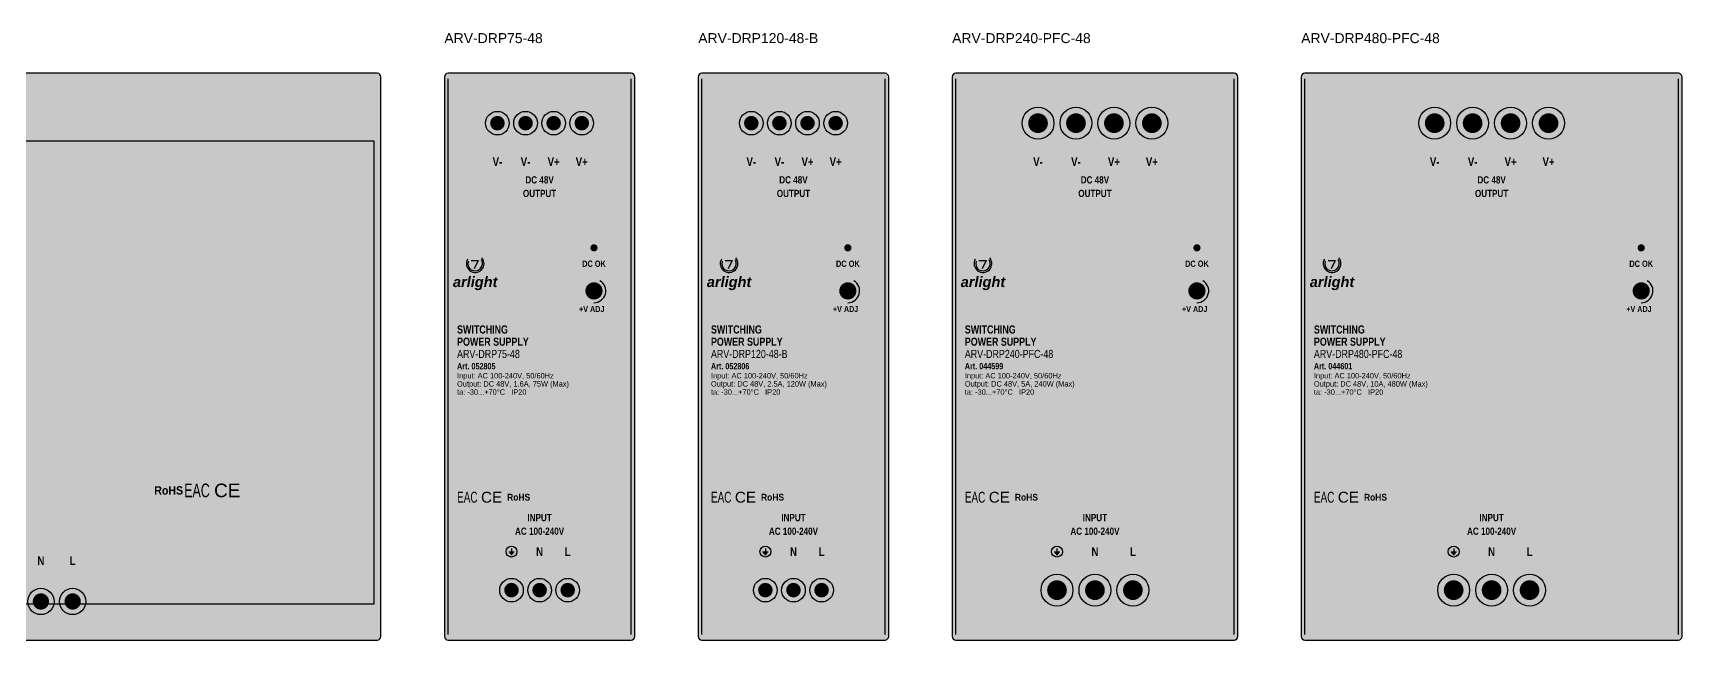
# Model space of a CAD drawing. Header units: millimetres. Extents: x -123 to 1275, y -651 to 54.
# Drawn here: x 360.2 to 724, y -323.1 to -189.2 of the extents above; entities that cross this region are included whole.
import ezdxf
from ezdxf.enums import TextEntityAlignment as Align

# ---------------------------------------------------------------- set-up
doc = ezdxf.new("R2010")
doc.units = ezdxf.units.MM
doc.styles.add('AL_Arial', font='arial.ttf')
doc.styles.add('AL_ArialBd', font='arialbd.ttf')
doc.styles.add('AL_ArialBdI', font='arialbi.ttf')
doc.styles.add('AL_ArialN', font='ARIALN.TTF')

# ---------------------------------------------------------------- blocks, each defined once
blk = doc.blocks.new('ARV-DRP960-24')
at = {"true_color": 0x929498}
blk.add_hatch(color=252, dxfattribs=at).paths.add_polyline_path([(0.8, -62.5), (149.2, -62.5, 0.41421356), (150, -61.7), (150, 61.7, 0.41421356), (149.2, 62.5), (0.8, 62.5, 0.41421356), (0, 61.7), (0, -61.7, 0.41421356)])
at = {"true_color": 0xb8babc}
blk.add_hatch(color=9, dxfattribs=at).paths.add_polyline_path([(0.6, -61.7), (149.4, -61.7), (149.4, 61.7), (0.6, 61.7)])
at = {"true_color": 0x28282a}
for points in [[(23.1, 51.1), (63.9, 51.1, 0.41421356), (65.1, 52.3), (65.1, 57.7, 0.41421356), (63.9, 58.9), (23.1, 58.9, 0.41421356), (21.9, 57.7), (21.9, 52.3, 0.41421356)], [(65.1, -57.9), (84.9, -57.9, 0.41421356), (86.1, -56.7), (86.1, -51.3, 0.41421356), (84.9, -50.1), (65.1, -50.1, 0.41421356), (63.9, -51.3), (63.9, -56.7, 0.41421356)]]:
    blk.add_hatch(color=250, dxfattribs=at).paths.add_polyline_path(points)
at = {"true_color": 0x62be78}
h = blk.add_hatch(color=103, dxfattribs=at)
edge = h.paths.add_edge_path()
edge.add_arc((26, 55), 2.9, 0, 360)
at = {"true_color": 0x448554}
h = blk.add_hatch(color=107, dxfattribs=at)
edge = h.paths.add_edge_path()
edge.add_arc((26, 55), 1.798, 0, 360)
at = {"true_color": 0x1c5432}
h = blk.add_hatch(color=109, dxfattribs=at)
edge = h.paths.add_edge_path()
edge.add_arc((26, 55), 1.102, 0, 360)
at = {"true_color": 0x62be78}
h = blk.add_hatch(color=103, dxfattribs=at)
edge = h.paths.add_edge_path()
edge.add_arc((33, 55), 2.9, 0, 360)
at = {"true_color": 0x448554}
h = blk.add_hatch(color=107, dxfattribs=at)
edge = h.paths.add_edge_path()
edge.add_arc((33, 55), 1.798, 0, 360)
at = {"true_color": 0x1c5432}
h = blk.add_hatch(color=109, dxfattribs=at)
edge = h.paths.add_edge_path()
edge.add_arc((33, 55), 1.102, 0, 360)
at = {"true_color": 0x62be78}
h = blk.add_hatch(color=103, dxfattribs=at)
edge = h.paths.add_edge_path()
edge.add_arc((40, 55), 2.9, 0, 360)
at = {"true_color": 0x448554}
h = blk.add_hatch(color=107, dxfattribs=at)
edge = h.paths.add_edge_path()
edge.add_arc((40, 55), 1.798, 0, 360)
at = {"true_color": 0x1c5432}
h = blk.add_hatch(color=109, dxfattribs=at)
edge = h.paths.add_edge_path()
edge.add_arc((40, 55), 1.102, 0, 360)
at = {"true_color": 0x62be78}
h = blk.add_hatch(color=103, dxfattribs=at)
edge = h.paths.add_edge_path()
edge.add_arc((47, 55), 2.9, 0, 360)
at = {"true_color": 0x448554}
h = blk.add_hatch(color=107, dxfattribs=at)
edge = h.paths.add_edge_path()
edge.add_arc((47, 55), 1.798, 0, 360)
at = {"true_color": 0x1c5432}
h = blk.add_hatch(color=109, dxfattribs=at)
edge = h.paths.add_edge_path()
edge.add_arc((47, 55), 1.102, 0, 360)
at = {"true_color": 0x62be78}
h = blk.add_hatch(color=103, dxfattribs=at)
edge = h.paths.add_edge_path()
edge.add_arc((54, 55), 2.9, 0, 360)
at = {"true_color": 0x448554}
h = blk.add_hatch(color=107, dxfattribs=at)
edge = h.paths.add_edge_path()
edge.add_arc((54, 55), 1.798, 0, 360)
at = {"true_color": 0x1c5432}
h = blk.add_hatch(color=109, dxfattribs=at)
edge = h.paths.add_edge_path()
edge.add_arc((54, 55), 1.102, 0, 360)
at = {"true_color": 0x62be78}
h = blk.add_hatch(color=103, dxfattribs=at)
edge = h.paths.add_edge_path()
edge.add_arc((61, 55), 2.9, 0, 360)
at = {"true_color": 0x448554}
h = blk.add_hatch(color=107, dxfattribs=at)
edge = h.paths.add_edge_path()
edge.add_arc((61, 55), 1.798, 0, 360)
at = {"true_color": 0x1c5432}
h = blk.add_hatch(color=109, dxfattribs=at)
edge = h.paths.add_edge_path()
edge.add_arc((61, 55), 1.102, 0, 360)
at = {"true_color": 0xe8e8e6}
blk.add_hatch(color=254, dxfattribs=at).paths.add_polyline_path([(1.5, -54.5), (148.5, -54.5), (148.5, 47.5), (1.5, 47.5)])
at = {"true_color": 0xe6e6e6}
blk.add_hatch(color=254, dxfattribs=at).paths.add_polyline_path([(5, 40.5), (8, 40.5), (8, 46), (5, 46)])
at = {"true_color": 0x5a3c28}
for points in [[(4, 34.85), (32, 34.85), (32, 35.35), (4, 35.35)], [(4, 34.15), (32, 34.15), (32, 34.55), (4, 34.55)], [(48, 34.85), (144, 34.85), (144, 35.35), (48, 35.35)], [(48, 34.15), (144, 34.15), (144, 34.55), (48, 34.55)], [(4, -39.15), (32, -39.15), (32, -38.65), (4, -38.65)], [(4, -39.85), (32, -39.85), (32, -39.45), (4, -39.45)], [(48, -39.15), (144, -39.15), (144, -38.65), (48, -38.65)], [(48, -39.85), (144, -39.85), (144, -39.45), (48, -39.45)]]:
    blk.add_hatch(color=39, dxfattribs=at).paths.add_polyline_path(points)
at = {"true_color": 0x28282a}
h = blk.add_hatch(color=250, dxfattribs=at)
edge = h.paths.add_edge_path()
edge.add_arc((12, 12.5), 2.6, 0, 360)
h = blk.add_hatch(color=250, dxfattribs=at)
edge = h.paths.add_edge_path()
edge.add_arc((12, 5.5), 1.4, 0, 360)
at = {"true_color": 0x62be78}
h = blk.add_hatch(color=103, dxfattribs=at)
edge = h.paths.add_edge_path()
edge.add_arc((68, -54), 2.9, 0, 360)
at = {"true_color": 0x448554}
h = blk.add_hatch(color=107, dxfattribs=at)
edge = h.paths.add_edge_path()
edge.add_arc((68, -54), 1.798, 0, 360)
at = {"true_color": 0x1c5432}
h = blk.add_hatch(color=109, dxfattribs=at)
edge = h.paths.add_edge_path()
edge.add_arc((68, -54), 1.102, 0, 360)
at = {"true_color": 0x62be78}
h = blk.add_hatch(color=103, dxfattribs=at)
edge = h.paths.add_edge_path()
edge.add_arc((75, -54), 2.9, 0, 360)
at = {"true_color": 0x448554}
h = blk.add_hatch(color=107, dxfattribs=at)
edge = h.paths.add_edge_path()
edge.add_arc((75, -54), 1.798, 0, 360)
at = {"true_color": 0x1c5432}
h = blk.add_hatch(color=109, dxfattribs=at)
edge = h.paths.add_edge_path()
edge.add_arc((75, -54), 1.102, 0, 360)
at = {"true_color": 0x62be78}
h = blk.add_hatch(color=103, dxfattribs=at)
edge = h.paths.add_edge_path()
edge.add_arc((82, -54), 2.9, 0, 360)
at = {"true_color": 0x448554}
h = blk.add_hatch(color=107, dxfattribs=at)
edge = h.paths.add_edge_path()
edge.add_arc((82, -54), 1.798, 0, 360)
at = {"true_color": 0x1c5432}
h = blk.add_hatch(color=109, dxfattribs=at)
edge = h.paths.add_edge_path()
edge.add_arc((82, -54), 1.102, 0, 360)
at = {"color": 250, "true_color": 0x3c3c3e}
for p, q in [((67.3882, -45.0437), (68.6118, -45.0437)), ((67.6067, -45.3278), (68.3933, -45.3278)), ((67.8252, -45.6118), (68.1748, -45.6118)), ((68, -44.3008), (68, -45.0437))]:
    blk.add_line(p, q, dxfattribs=at)
blk.add_lwpolyline([(0.8, -62.5), (149.2, -62.5, 0.41421356), (150, -61.7), (150, 61.7, 0.41421356), (149.2, 62.5), (0.8, 62.5, 0.41421356), (0, 61.7), (0, -61.7, 0.41421356)], format="xyb", close=True)
at = {"color": 253, "true_color": 0xaaaaac}
blk.add_lwpolyline([(1.5, -54.5), (148.5, -54.5), (148.5, 47.5), (1.5, 47.5)], close=True, dxfattribs=at)
at = {"color": 250, "true_color": 0x3c3c3e}
blk.add_lwpolyline([(5, 40.5), (8, 40.5), (8, 46), (5, 46)], close=True, dxfattribs=at)
blk.add_lwpolyline([(43.8025, 23.6425), (45.8425, 23.6425), (44.695, 21.22)], dxfattribs=at)
at = {"color": 97, "true_color": 0x287846}
for centre in [(26, 55), (33, 55), (40, 55), (47, 55), (54, 55), (61, 55), (68, -54), (75, -54), (82, -54)]:
    blk.add_circle(centre, 2.9, dxfattribs=at)
at = {"color": 250, "true_color": 0x3c3c3e}
blk.add_circle((68, -45), 1.2018, dxfattribs=at)
for centre, radius, start, end in [((44.95, 22.75), 2.55, 150, 400), ((44.95, 22.75), 2.091, 160, 390), ((12, 12.5), 3.4, 60, 200)]:
    blk.add_arc(centre, radius, start, end, dxfattribs=at)
for s, height, style, width, p in [('OK', 0.9, 'AL_ArialBd', 0.8, (9, 43.9)), ('DC', 0.9, 'AL_ArialBd', 0.8, (9, 45.3)), ('P+', 0.9, 'AL_ArialBd', 0.8, (9, 42.5)), ('P-', 0.9, 'AL_ArialBd', 0.8, (9, 41.1)), ('DC 24V', 1.6, 'AL_ArialBd', 0.8, (34, 38.1)), ('OUTPUT', 1.6, 'AL_ArialBd', 0.8, (34, 35.1)), ('+V ADJ', 1.4, 'AL_ArialBd', 0.8, (15.5, 11)), ('ARV-DRP960-24', 2, 'AL_Arial', 0.8, (40, 6.4)), ('POWER SUPPLY', 2, 'AL_ArialBd', 0.8, (40, 9.5)), ('DC OK', 1.4, 'AL_ArialBd', 0.8, (15.5, 5.5)), ('Art. 053072', 1.6, 'AL_ArialBd', 0.8, (40, 3.3)), ('Input: AC 200-240V, 50/60Hz, 6A (230V)', 1.4, 'AL_Arial', 0.8, (40, 0.82)), ('ta: -30...+50°C   IP20', 1.4, 'AL_Arial', 0.8, (40, -3.52)), ('Output: DC 24V, 40A, 960W (Max)', 1.4, 'AL_Arial', 0.8, (40, -1.35)), ('RoHS', 1.86, 'AL_ArialBd', 0.9, (100, -29.5)), ('EAC', 3, 'AL_ArialN', 0.8, (106.6, -29.5)), ('INPUT', 1.6, 'AL_ArialBd', 0.8, (34, -38.9)), ('AC 200-240V', 1.6, 'AL_ArialBd', 0.8, (34, -41.9))]:
    blk.add_text(s, height=height, dxfattribs=dict(at, style=style, width=width)).set_placement(p, align=Align.MIDDLE_LEFT)
at = {"color": 250, "true_color": 0x3c3c3e, "style": 'AL_ArialBd', "width": 0.8}
for s, p in [('V+', (26, 44)), ('V+', (33, 44)), ('V+', (40, 44)), ('V-', (47, 44)), ('V-', (54, 44)), ('V-', (61, 44)), ('N', (75, -45)), ('L', (82, -45))]:
    blk.add_text(s, height=1.9, dxfattribs=at).set_placement(p, align=Align.MIDDLE_CENTER)
at = {"color": 250, "true_color": 0x3c3c3e, "style": 'AL_ArialBdI'}
blk.add_text('arlight', height=3, dxfattribs=at).set_placement((44.95, 17.5), align=Align.MIDDLE_CENTER)
at = {"color": 250, "true_color": 0x3c3c3e, "style": 'AL_Arial'}
blk.add_text('CE', height=3, dxfattribs=at).set_placement((113.2, -29.5), align=Align.MIDDLE_LEFT)
blk = doc.blocks.new('ARV-DRP75-48')
at = {"true_color": 0x929498}
blk.add_hatch(color=252, dxfattribs=at).paths.add_polyline_path([(0.8, -62.5), (41.2, -62.5, 0.414213562), (42, -61.7), (42, 61.7, 0.414213562), (41.2, 62.5), (0.8, 62.5, 0.414213562), (0, 61.7), (0, -61.7, 0.414213562)])
at = {"true_color": 0xced0d2}
blk.add_hatch(color=254, dxfattribs=at).paths.add_polyline_path([(0.8, 58.5), (41.2, 58.5), (41.2, 61.3), (0.8, 61.3)])
at = {"true_color": 0xb8babc}
blk.add_hatch(color=9, dxfattribs=at).paths.add_polyline_path([(0.8, -58.5), (41.2, -58.5), (41.2, 58.5), (0.8, 58.5)])
at = {"true_color": 0x28282a}
for points in [[(9.2, 47.896), (32.8, 47.896, 0.414213562), (34, 49.096), (34, 53.904, 0.414213562), (32.8, 55.104), (9.2, 55.104, 0.414213562), (8, 53.904), (8, 49.096, 0.414213562)], [(12.3, -55.104), (29.7, -55.104, 0.414213562), (30.9, -53.904), (30.9, -49.096, 0.414213562), (29.7, -47.896), (12.3, -47.896, 0.414213562), (11.1, -49.096), (11.1, -53.904, 0.414213562)]]:
    blk.add_hatch(color=250, dxfattribs=at).paths.add_polyline_path(points)
at = {"true_color": 0x62be78}
h = blk.add_hatch(color=103, dxfattribs=at)
edge = h.paths.add_edge_path()
edge.add_arc((11.7, 51.5), 2.604, 0, 360)
at = {"true_color": 0x448554}
h = blk.add_hatch(color=107, dxfattribs=at)
edge = h.paths.add_edge_path()
edge.add_arc((11.7, 51.5), 1.61448, 0, 360)
at = {"true_color": 0x1c5432}
h = blk.add_hatch(color=109, dxfattribs=at)
edge = h.paths.add_edge_path()
edge.add_arc((11.7, 51.5), 0.98952, 0, 360)
at = {"true_color": 0x62be78}
h = blk.add_hatch(color=103, dxfattribs=at)
edge = h.paths.add_edge_path()
edge.add_arc((17.9, 51.5), 2.604, 0, 360)
at = {"true_color": 0x448554}
h = blk.add_hatch(color=107, dxfattribs=at)
edge = h.paths.add_edge_path()
edge.add_arc((17.9, 51.5), 1.61448, 0, 360)
at = {"true_color": 0x1c5432}
h = blk.add_hatch(color=109, dxfattribs=at)
edge = h.paths.add_edge_path()
edge.add_arc((17.9, 51.5), 0.98952, 0, 360)
at = {"true_color": 0x62be78}
h = blk.add_hatch(color=103, dxfattribs=at)
edge = h.paths.add_edge_path()
edge.add_arc((24.1, 51.5), 2.604, 0, 360)
at = {"true_color": 0x448554}
h = blk.add_hatch(color=107, dxfattribs=at)
edge = h.paths.add_edge_path()
edge.add_arc((24.1, 51.5), 1.61448, 0, 360)
at = {"true_color": 0x1c5432}
h = blk.add_hatch(color=109, dxfattribs=at)
edge = h.paths.add_edge_path()
edge.add_arc((24.1, 51.5), 0.98952, 0, 360)
at = {"true_color": 0x62be78}
h = blk.add_hatch(color=103, dxfattribs=at)
edge = h.paths.add_edge_path()
edge.add_arc((30.3, 51.5), 2.604, 0, 360)
at = {"true_color": 0x448554}
h = blk.add_hatch(color=107, dxfattribs=at)
edge = h.paths.add_edge_path()
edge.add_arc((30.3, 51.5), 1.61448, 0, 360)
at = {"true_color": 0x1c5432}
h = blk.add_hatch(color=109, dxfattribs=at)
edge = h.paths.add_edge_path()
edge.add_arc((30.3, 51.5), 0.98952, 0, 360)
at = {"true_color": 0x464648}
for points in [[(2.5, 35.75), (14.5, 35.75), (14.5, 36.25), (2.5, 36.25)], [(2.5, 35.05), (14.5, 35.05), (14.5, 35.45), (2.5, 35.45)], [(27.5, 35.75), (39.5, 35.75), (39.5, 36.25), (27.5, 36.25)], [(27.5, 35.05), (39.5, 35.05), (39.5, 35.45), (27.5, 35.45)], [(2.5, -35.75), (14.5, -35.75), (14.5, -35.25), (2.5, -35.25)], [(2.5, -36.45), (14.5, -36.45), (14.5, -36.05), (2.5, -36.05)], [(27.5, -35.75), (39.5, -35.75), (39.5, -35.25), (27.5, -35.25)], [(27.5, -36.45), (39.5, -36.45), (39.5, -36.05), (27.5, -36.05)]]:
    blk.add_hatch(color=149, dxfattribs=at).paths.add_polyline_path(points)
at = {"true_color": 0x3c463c}
h = blk.add_hatch(color=250, dxfattribs=at)
edge = h.paths.add_edge_path()
edge.add_arc((33, 24), 0.8, 0, 360)
at = {"true_color": 0x28282a}
h = blk.add_hatch(color=250, dxfattribs=at)
edge = h.paths.add_edge_path()
edge.add_arc((33, 14.5), 1.9, 0, 360)
at = {"true_color": 0x62be78}
h = blk.add_hatch(color=103, dxfattribs=at)
edge = h.paths.add_edge_path()
edge.add_arc((14.8, -51.5), 2.604, 0, 360)
at = {"true_color": 0x448554}
h = blk.add_hatch(color=107, dxfattribs=at)
edge = h.paths.add_edge_path()
edge.add_arc((14.8, -51.5), 1.61448, 0, 360)
at = {"true_color": 0x1c5432}
h = blk.add_hatch(color=109, dxfattribs=at)
edge = h.paths.add_edge_path()
edge.add_arc((14.8, -51.5), 0.98952, 0, 360)
at = {"true_color": 0x62be78}
h = blk.add_hatch(color=103, dxfattribs=at)
edge = h.paths.add_edge_path()
edge.add_arc((21, -51.5), 2.604, 0, 360)
at = {"true_color": 0x448554}
h = blk.add_hatch(color=107, dxfattribs=at)
edge = h.paths.add_edge_path()
edge.add_arc((21, -51.5), 1.61448, 0, 360)
at = {"true_color": 0x1c5432}
h = blk.add_hatch(color=109, dxfattribs=at)
edge = h.paths.add_edge_path()
edge.add_arc((21, -51.5), 0.98952, 0, 360)
at = {"true_color": 0x62be78}
h = blk.add_hatch(color=103, dxfattribs=at)
edge = h.paths.add_edge_path()
edge.add_arc((27.2, -51.5), 2.604, 0, 360)
at = {"true_color": 0x448554}
h = blk.add_hatch(color=107, dxfattribs=at)
edge = h.paths.add_edge_path()
edge.add_arc((27.2, -51.5), 1.61448, 0, 360)
at = {"true_color": 0x1c5432}
h = blk.add_hatch(color=109, dxfattribs=at)
edge = h.paths.add_edge_path()
edge.add_arc((27.2, -51.5), 0.98952, 0, 360)
at = {"true_color": 0xa5a7a9}
blk.add_hatch(color=253, dxfattribs=at).paths.add_polyline_path([(0.8, -61.3), (41.2, -61.3), (41.2, -58.5), (0.8, -58.5)])
at = {"color": 252, "true_color": 0x8a8b8d}
for p, q in [((0.8, -61.3), (0.8, 61.3)), ((41.2, -61.3), (41.2, 61.3))]:
    blk.add_line(p, q, dxfattribs=at)
at = {"color": 250, "true_color": 0x3c3c3e}
for p, q in [((14.1882, -43.0437), (15.4118, -43.0437)), ((14.4067, -43.32775), (15.1933, -43.32775)), ((14.6252, -43.6118), (14.9748, -43.6118)), ((14.8, -42.3008), (14.8, -43.0437))]:
    blk.add_line(p, q, dxfattribs=at)
blk.add_lwpolyline([(0.8, -62.5), (41.2, -62.5, 0.414213562), (42, -61.7), (42, 61.7, 0.414213562), (41.2, 62.5), (0.8, 62.5, 0.414213562), (0, 61.7), (0, -61.7, 0.414213562)], format="xyb", close=True)
blk.add_lwpolyline([(5.91525, 21.20925), (7.47925, 21.20925), (6.5995, 19.352)], dxfattribs=at)
at = {"color": 97, "true_color": 0x287846}
for centre in [(11.7, 51.5), (17.9, 51.5), (24.1, 51.5), (30.3, 51.5), (14.8, -51.5), (21, -51.5), (27.2, -51.5)]:
    blk.add_circle(centre, 2.604, dxfattribs=at)
at = {"color": 250, "true_color": 0x3c3c3e}
blk.add_circle((14.8, -43), 1.20175, dxfattribs=at)
for centre, radius, start, end in [((6.795, 20.525), 1.955, 150, 400), ((6.795, 20.525), 1.6031, 160, 390), ((33, 14.5), 2.6, 270, 60)]:
    blk.add_arc(centre, radius, start, end, dxfattribs=at)
at = {"color": 250, "true_color": 0x3c3c3e, "style": 'AL_ArialBd', "width": 0.8}
for s, height, p in [('V-', 1.9, (11.7, 43)), ('V-', 1.9, (17.9, 43)), ('V+', 1.9, (24.1, 43)), ('V+', 1.9, (30.3, 43)), ('OUTPUT', 1.6, (21, 36)), ('DC 48V', 1.6, (21, 39)), ('DC OK', 1.4, (33, 20.5)), ('+V ADJ', 1.3, (32.5, 10.5)), ('INPUT', 1.6, (21, -35.5)), ('AC 100-240V', 1.6, (21, -38.5)), ('N', 1.9, (21, -43)), ('L', 1.9, (27.2, -43))]:
    blk.add_text(s, height=height, dxfattribs=at).set_placement(p, align=Align.MIDDLE_CENTER)
at = {"color": 250, "true_color": 0x3c3c3e, "style": 'AL_ArialBdI'}
blk.add_text('arlight', height=2.3, dxfattribs=at).set_placement((6.795, 16.5), align=Align.MIDDLE_CENTER)
at = {"color": 250, "true_color": 0x3c3c3e}
for s, height, style, width, p in [('SWITCHING', 1.8, 'AL_ArialBd', 0.78, (2.8, 6)), ('POWER SUPPLY', 1.8, 'AL_ArialBd', 0.78, (2.8, 3.3)), ('ARV-DRP75-48', 1.8, 'AL_Arial', 0.78, (2.8, 0.6)), ('Art. 052805', 1.4, 'AL_ArialBd', 0.78, (2.8, -2.1)), ('Input: AC 100-240V, 50/60Hz', 1.2, 'AL_Arial', 0.78, (2.8, -4.2)), ('ta: -30...+70°C   IP20', 1.2, 'AL_Arial', 0.78, (2.8, -7.8)), ('Output: DC 48V, 1.6A, 75W (Max)', 1.2, 'AL_Arial', 0.78, (2.8, -6)), ('EAC', 2.4, 'AL_ArialN', 0.8, (2.8, -31)), ('RoHS', 1.488, 'AL_ArialBd', 0.9, (13.84, -31))]:
    blk.add_text(s, height=height, dxfattribs=dict(at, style=style, width=width)).set_placement(p, align=Align.MIDDLE_LEFT)
at = {"color": 250, "true_color": 0x3c3c3e, "style": 'AL_Arial'}
blk.add_text('CE', height=2.4, dxfattribs=at).set_placement((8.08, -31), align=Align.MIDDLE_LEFT)
blk = doc.blocks.new('ARV-DRP120-48-B')
at = {"true_color": 0x929498}
blk.add_hatch(color=252, dxfattribs=at).paths.add_polyline_path([(0.8, -62.5), (41.2, -62.5, 0.414213562), (42, -61.7), (42, 61.7, 0.414213562), (41.2, 62.5), (0.8, 62.5, 0.414213562), (0, 61.7), (0, -61.7, 0.414213562)])
at = {"true_color": 0xced0d2}
blk.add_hatch(color=254, dxfattribs=at).paths.add_polyline_path([(0.8, 58.5), (41.2, 58.5), (41.2, 61.3), (0.8, 61.3)])
at = {"true_color": 0xb8babc}
blk.add_hatch(color=9, dxfattribs=at).paths.add_polyline_path([(0.8, -58.5), (41.2, -58.5), (41.2, 58.5), (0.8, 58.5)])
at = {"true_color": 0x28282a}
for points in [[(9.2, 47.896), (32.8, 47.896, 0.414213562), (34, 49.096), (34, 53.904, 0.414213562), (32.8, 55.104), (9.2, 55.104, 0.414213562), (8, 53.904), (8, 49.096, 0.414213562)], [(12.3, -55.104), (29.7, -55.104, 0.414213562), (30.9, -53.904), (30.9, -49.096, 0.414213562), (29.7, -47.896), (12.3, -47.896, 0.414213562), (11.1, -49.096), (11.1, -53.904, 0.414213562)]]:
    blk.add_hatch(color=250, dxfattribs=at).paths.add_polyline_path(points)
at = {"true_color": 0x62be78}
h = blk.add_hatch(color=103, dxfattribs=at)
edge = h.paths.add_edge_path()
edge.add_arc((11.7, 51.5), 2.604, 0, 360)
at = {"true_color": 0x448554}
h = blk.add_hatch(color=107, dxfattribs=at)
edge = h.paths.add_edge_path()
edge.add_arc((11.7, 51.5), 1.61448, 0, 360)
at = {"true_color": 0x1c5432}
h = blk.add_hatch(color=109, dxfattribs=at)
edge = h.paths.add_edge_path()
edge.add_arc((11.7, 51.5), 0.98952, 0, 360)
at = {"true_color": 0x62be78}
h = blk.add_hatch(color=103, dxfattribs=at)
edge = h.paths.add_edge_path()
edge.add_arc((17.9, 51.5), 2.604, 0, 360)
at = {"true_color": 0x448554}
h = blk.add_hatch(color=107, dxfattribs=at)
edge = h.paths.add_edge_path()
edge.add_arc((17.9, 51.5), 1.61448, 0, 360)
at = {"true_color": 0x1c5432}
h = blk.add_hatch(color=109, dxfattribs=at)
edge = h.paths.add_edge_path()
edge.add_arc((17.9, 51.5), 0.98952, 0, 360)
at = {"true_color": 0x62be78}
h = blk.add_hatch(color=103, dxfattribs=at)
edge = h.paths.add_edge_path()
edge.add_arc((24.1, 51.5), 2.604, 0, 360)
at = {"true_color": 0x448554}
h = blk.add_hatch(color=107, dxfattribs=at)
edge = h.paths.add_edge_path()
edge.add_arc((24.1, 51.5), 1.61448, 0, 360)
at = {"true_color": 0x1c5432}
h = blk.add_hatch(color=109, dxfattribs=at)
edge = h.paths.add_edge_path()
edge.add_arc((24.1, 51.5), 0.98952, 0, 360)
at = {"true_color": 0x62be78}
h = blk.add_hatch(color=103, dxfattribs=at)
edge = h.paths.add_edge_path()
edge.add_arc((30.3, 51.5), 2.604, 0, 360)
at = {"true_color": 0x448554}
h = blk.add_hatch(color=107, dxfattribs=at)
edge = h.paths.add_edge_path()
edge.add_arc((30.3, 51.5), 1.61448, 0, 360)
at = {"true_color": 0x1c5432}
h = blk.add_hatch(color=109, dxfattribs=at)
edge = h.paths.add_edge_path()
edge.add_arc((30.3, 51.5), 0.98952, 0, 360)
at = {"true_color": 0x464648}
for points in [[(2.5, 35.75), (14.5, 35.75), (14.5, 36.25), (2.5, 36.25)], [(2.5, 35.05), (14.5, 35.05), (14.5, 35.45), (2.5, 35.45)], [(27.5, 35.75), (39.5, 35.75), (39.5, 36.25), (27.5, 36.25)], [(27.5, 35.05), (39.5, 35.05), (39.5, 35.45), (27.5, 35.45)], [(2.5, -35.75), (14.5, -35.75), (14.5, -35.25), (2.5, -35.25)], [(2.5, -36.45), (14.5, -36.45), (14.5, -36.05), (2.5, -36.05)], [(27.5, -35.75), (39.5, -35.75), (39.5, -35.25), (27.5, -35.25)], [(27.5, -36.45), (39.5, -36.45), (39.5, -36.05), (27.5, -36.05)]]:
    blk.add_hatch(color=149, dxfattribs=at).paths.add_polyline_path(points)
at = {"true_color": 0x3c463c}
h = blk.add_hatch(color=250, dxfattribs=at)
edge = h.paths.add_edge_path()
edge.add_arc((33, 24), 0.8, 0, 360)
at = {"true_color": 0x28282a}
h = blk.add_hatch(color=250, dxfattribs=at)
edge = h.paths.add_edge_path()
edge.add_arc((33, 14.5), 1.9, 0, 360)
at = {"true_color": 0x62be78}
h = blk.add_hatch(color=103, dxfattribs=at)
edge = h.paths.add_edge_path()
edge.add_arc((14.8, -51.5), 2.604, 0, 360)
at = {"true_color": 0x448554}
h = blk.add_hatch(color=107, dxfattribs=at)
edge = h.paths.add_edge_path()
edge.add_arc((14.8, -51.5), 1.61448, 0, 360)
at = {"true_color": 0x1c5432}
h = blk.add_hatch(color=109, dxfattribs=at)
edge = h.paths.add_edge_path()
edge.add_arc((14.8, -51.5), 0.98952, 0, 360)
at = {"true_color": 0x62be78}
h = blk.add_hatch(color=103, dxfattribs=at)
edge = h.paths.add_edge_path()
edge.add_arc((21, -51.5), 2.604, 0, 360)
at = {"true_color": 0x448554}
h = blk.add_hatch(color=107, dxfattribs=at)
edge = h.paths.add_edge_path()
edge.add_arc((21, -51.5), 1.61448, 0, 360)
at = {"true_color": 0x1c5432}
h = blk.add_hatch(color=109, dxfattribs=at)
edge = h.paths.add_edge_path()
edge.add_arc((21, -51.5), 0.98952, 0, 360)
at = {"true_color": 0x62be78}
h = blk.add_hatch(color=103, dxfattribs=at)
edge = h.paths.add_edge_path()
edge.add_arc((27.2, -51.5), 2.604, 0, 360)
at = {"true_color": 0x448554}
h = blk.add_hatch(color=107, dxfattribs=at)
edge = h.paths.add_edge_path()
edge.add_arc((27.2, -51.5), 1.61448, 0, 360)
at = {"true_color": 0x1c5432}
h = blk.add_hatch(color=109, dxfattribs=at)
edge = h.paths.add_edge_path()
edge.add_arc((27.2, -51.5), 0.98952, 0, 360)
at = {"true_color": 0xa5a7a9}
blk.add_hatch(color=253, dxfattribs=at).paths.add_polyline_path([(0.8, -61.3), (41.2, -61.3), (41.2, -58.5), (0.8, -58.5)])
at = {"color": 252, "true_color": 0x8a8b8d}
for p, q in [((0.8, -61.3), (0.8, 61.3)), ((41.2, -61.3), (41.2, 61.3))]:
    blk.add_line(p, q, dxfattribs=at)
at = {"color": 250, "true_color": 0x3c3c3e}
for p, q in [((14.1882, -43.0437), (15.4118, -43.0437)), ((14.4067, -43.32775), (15.1933, -43.32775)), ((14.6252, -43.6118), (14.9748, -43.6118)), ((14.8, -42.3008), (14.8, -43.0437))]:
    blk.add_line(p, q, dxfattribs=at)
blk.add_lwpolyline([(0.8, -62.5), (41.2, -62.5, 0.414213562), (42, -61.7), (42, 61.7, 0.414213562), (41.2, 62.5), (0.8, 62.5, 0.414213562), (0, 61.7), (0, -61.7, 0.414213562)], format="xyb", close=True)
blk.add_lwpolyline([(5.91525, 21.20925), (7.47925, 21.20925), (6.5995, 19.352)], dxfattribs=at)
at = {"color": 97, "true_color": 0x287846}
for centre in [(11.7, 51.5), (17.9, 51.5), (24.1, 51.5), (30.3, 51.5), (14.8, -51.5), (21, -51.5), (27.2, -51.5)]:
    blk.add_circle(centre, 2.604, dxfattribs=at)
at = {"color": 250, "true_color": 0x3c3c3e}
blk.add_circle((14.8, -43), 1.20175, dxfattribs=at)
for centre, radius, start, end in [((6.795, 20.525), 1.955, 150, 400), ((6.795, 20.525), 1.6031, 160, 390), ((33, 14.5), 2.6, 270, 60)]:
    blk.add_arc(centre, radius, start, end, dxfattribs=at)
at = {"color": 250, "true_color": 0x3c3c3e, "style": 'AL_ArialBd', "width": 0.8}
for s, height, p in [('V-', 1.9, (11.7, 43)), ('V-', 1.9, (17.9, 43)), ('V+', 1.9, (24.1, 43)), ('V+', 1.9, (30.3, 43)), ('OUTPUT', 1.6, (21, 36)), ('DC 48V', 1.6, (21, 39)), ('DC OK', 1.4, (33, 20.5)), ('+V ADJ', 1.3, (32.5, 10.5)), ('INPUT', 1.6, (21, -35.5)), ('AC 100-240V', 1.6, (21, -38.5)), ('N', 1.9, (21, -43)), ('L', 1.9, (27.2, -43))]:
    blk.add_text(s, height=height, dxfattribs=at).set_placement(p, align=Align.MIDDLE_CENTER)
at = {"color": 250, "true_color": 0x3c3c3e, "style": 'AL_ArialBdI'}
blk.add_text('arlight', height=2.3, dxfattribs=at).set_placement((6.795, 16.5), align=Align.MIDDLE_CENTER)
at = {"color": 250, "true_color": 0x3c3c3e}
for s, height, style, width, p in [('SWITCHING', 1.8, 'AL_ArialBd', 0.78, (2.8, 6)), ('POWER SUPPLY', 1.8, 'AL_ArialBd', 0.78, (2.8, 3.3)), ('ARV-DRP120-48-B', 1.8, 'AL_Arial', 0.78, (2.8, 0.6)), ('Art. 052806', 1.4, 'AL_ArialBd', 0.78, (2.8, -2.1)), ('Input: AC 100-240V, 50/60Hz', 1.2, 'AL_Arial', 0.78, (2.8, -4.2)), ('ta: -30...+70°C   IP20', 1.2, 'AL_Arial', 0.78, (2.8, -7.8)), ('Output: DC 48V, 2.5A, 120W (Max)', 1.2, 'AL_Arial', 0.78, (2.8, -6)), ('EAC', 2.4, 'AL_ArialN', 0.8, (2.8, -31)), ('RoHS', 1.488, 'AL_ArialBd', 0.9, (13.84, -31))]:
    blk.add_text(s, height=height, dxfattribs=dict(at, style=style, width=width)).set_placement(p, align=Align.MIDDLE_LEFT)
at = {"color": 250, "true_color": 0x3c3c3e, "style": 'AL_Arial'}
blk.add_text('CE', height=2.4, dxfattribs=at).set_placement((8.08, -31), align=Align.MIDDLE_LEFT)
blk = doc.blocks.new('ARV-DRP240-PFC-48')
at = {"true_color": 0x929498}
blk.add_hatch(color=252, dxfattribs=at).paths.add_polyline_path([(0.8, -62.5), (62.2, -62.5, 0.414213562), (63, -61.7), (63, 61.7, 0.414213562), (62.2, 62.5), (0.8, 62.5, 0.414213562), (0, 61.7), (0, -61.7, 0.414213562)])
at = {"true_color": 0xced0d2}
blk.add_hatch(color=254, dxfattribs=at).paths.add_polyline_path([(0.8, 58.5), (62.2, 58.5), (62.2, 61.3), (0.8, 61.3)])
at = {"true_color": 0xb8babc}
blk.add_hatch(color=9, dxfattribs=at).paths.add_polyline_path([(0.8, -58.5), (62.2, -58.5), (62.2, 58.5), (0.8, 58.5)])
at = {"true_color": 0x28282a}
for points in [[(15.36, 46.9846), (47.64, 46.9846, 0.414213562), (48.84, 48.1846), (48.84, 54.8154, 0.414213562), (47.64, 56.0154), (15.36, 56.0154, 0.414213562), (14.16, 54.8154), (14.16, 48.1846, 0.414213562)], [(19.545, -56.0154), (43.455, -56.0154, 0.414213562), (44.655, -54.8154), (44.655, -48.1846, 0.414213562), (43.455, -46.9846), (19.545, -46.9846, 0.414213562), (18.345, -48.1846), (18.345, -54.8154, 0.414213562)]]:
    blk.add_hatch(color=250, dxfattribs=at).paths.add_polyline_path(points)
at = {"true_color": 0x62be78}
h = blk.add_hatch(color=103, dxfattribs=at)
edge = h.paths.add_edge_path()
edge.add_arc((18.945, 51.5), 3.5154, 0, 360)
h = blk.add_hatch(color=103, dxfattribs=at)
edge = h.paths.add_edge_path()
edge.add_arc((27.315, 51.5), 3.5154, 0, 360)
h = blk.add_hatch(color=103, dxfattribs=at)
edge = h.paths.add_edge_path()
edge.add_arc((35.685, 51.5), 3.5154, 0, 360)
h = blk.add_hatch(color=103, dxfattribs=at)
edge = h.paths.add_edge_path()
edge.add_arc((44.055, 51.5), 3.5154, 0, 360)
at = {"true_color": 0x448554}
h = blk.add_hatch(color=107, dxfattribs=at)
edge = h.paths.add_edge_path()
edge.add_arc((18.945, 51.5), 2.17955, 0, 360)
at = {"true_color": 0x1c5432}
h = blk.add_hatch(color=109, dxfattribs=at)
edge = h.paths.add_edge_path()
edge.add_arc((18.945, 51.5), 1.33585, 0, 360)
at = {"true_color": 0x448554}
h = blk.add_hatch(color=107, dxfattribs=at)
edge = h.paths.add_edge_path()
edge.add_arc((27.315, 51.5), 2.17955, 0, 360)
at = {"true_color": 0x1c5432}
h = blk.add_hatch(color=109, dxfattribs=at)
edge = h.paths.add_edge_path()
edge.add_arc((27.315, 51.5), 1.33585, 0, 360)
at = {"true_color": 0x448554}
h = blk.add_hatch(color=107, dxfattribs=at)
edge = h.paths.add_edge_path()
edge.add_arc((35.685, 51.5), 2.17955, 0, 360)
at = {"true_color": 0x1c5432}
h = blk.add_hatch(color=109, dxfattribs=at)
edge = h.paths.add_edge_path()
edge.add_arc((35.685, 51.5), 1.33585, 0, 360)
at = {"true_color": 0x448554}
h = blk.add_hatch(color=107, dxfattribs=at)
edge = h.paths.add_edge_path()
edge.add_arc((44.055, 51.5), 2.17955, 0, 360)
at = {"true_color": 0x1c5432}
h = blk.add_hatch(color=109, dxfattribs=at)
edge = h.paths.add_edge_path()
edge.add_arc((44.055, 51.5), 1.33585, 0, 360)
at = {"true_color": 0x464648}
for points in [[(2.5, 35.75), (25, 35.75), (25, 36.25), (2.5, 36.25)], [(2.5, 35.05), (25, 35.05), (25, 35.45), (2.5, 35.45)], [(38, 35.75), (60.5, 35.75), (60.5, 36.25), (38, 36.25)], [(38, 35.05), (60.5, 35.05), (60.5, 35.45), (38, 35.45)], [(2.5, -35.75), (25, -35.75), (25, -35.25), (2.5, -35.25)], [(2.5, -36.45), (25, -36.45), (25, -36.05), (2.5, -36.05)], [(38, -35.75), (60.5, -35.75), (60.5, -35.25), (38, -35.25)], [(38, -36.45), (60.5, -36.45), (60.5, -36.05), (38, -36.05)]]:
    blk.add_hatch(color=149, dxfattribs=at).paths.add_polyline_path(points)
at = {"true_color": 0x3c463c}
h = blk.add_hatch(color=250, dxfattribs=at)
edge = h.paths.add_edge_path()
edge.add_arc((54, 24), 0.8, 0, 360)
at = {"true_color": 0x28282a}
h = blk.add_hatch(color=250, dxfattribs=at)
edge = h.paths.add_edge_path()
edge.add_arc((54, 14.5), 1.9, 0, 360)
at = {"true_color": 0x62be78}
h = blk.add_hatch(color=103, dxfattribs=at)
edge = h.paths.add_edge_path()
edge.add_arc((23.13, -51.5), 3.5154, 0, 360)
at = {"true_color": 0x448554}
h = blk.add_hatch(color=107, dxfattribs=at)
edge = h.paths.add_edge_path()
edge.add_arc((23.13, -51.5), 2.17955, 0, 360)
at = {"true_color": 0x1c5432}
h = blk.add_hatch(color=109, dxfattribs=at)
edge = h.paths.add_edge_path()
edge.add_arc((23.13, -51.5), 1.33585, 0, 360)
at = {"true_color": 0x62be78}
h = blk.add_hatch(color=103, dxfattribs=at)
edge = h.paths.add_edge_path()
edge.add_arc((31.5, -51.5), 3.5154, 0, 360)
at = {"true_color": 0x448554}
h = blk.add_hatch(color=107, dxfattribs=at)
edge = h.paths.add_edge_path()
edge.add_arc((31.5, -51.5), 2.17955, 0, 360)
at = {"true_color": 0x1c5432}
h = blk.add_hatch(color=109, dxfattribs=at)
edge = h.paths.add_edge_path()
edge.add_arc((31.5, -51.5), 1.33585, 0, 360)
at = {"true_color": 0x62be78}
h = blk.add_hatch(color=103, dxfattribs=at)
edge = h.paths.add_edge_path()
edge.add_arc((39.87, -51.5), 3.5154, 0, 360)
at = {"true_color": 0x448554}
h = blk.add_hatch(color=107, dxfattribs=at)
edge = h.paths.add_edge_path()
edge.add_arc((39.87, -51.5), 2.17955, 0, 360)
at = {"true_color": 0x1c5432}
h = blk.add_hatch(color=109, dxfattribs=at)
edge = h.paths.add_edge_path()
edge.add_arc((39.87, -51.5), 1.33585, 0, 360)
at = {"true_color": 0xa5a7a9}
blk.add_hatch(color=253, dxfattribs=at).paths.add_polyline_path([(0.8, -61.3), (62.2, -61.3), (62.2, -58.5), (0.8, -58.5)])
at = {"color": 252, "true_color": 0x8a8b8d}
for p, q in [((0.8, -61.3), (0.8, 61.3)), ((62.2, -61.3), (62.2, 61.3))]:
    blk.add_line(p, q, dxfattribs=at)
at = {"color": 250, "true_color": 0x3c3c3e}
for p, q in [((22.5182, -43.0437), (23.7418, -43.0437)), ((22.7367, -43.32775), (23.5233, -43.32775)), ((22.9552, -43.6118), (23.3048, -43.6118)), ((23.13, -42.3008), (23.13, -43.0437))]:
    blk.add_line(p, q, dxfattribs=at)
blk.add_lwpolyline([(0.8, -62.5), (62.2, -62.5, 0.414213562), (63, -61.7), (63, 61.7, 0.414213562), (62.2, 62.5), (0.8, 62.5, 0.414213562), (0, 61.7), (0, -61.7, 0.414213562)], format="xyb", close=True)
blk.add_lwpolyline([(5.91525, 21.20925), (7.47925, 21.20925), (6.5995, 19.352)], dxfattribs=at)
at = {"color": 97, "true_color": 0x287846}
for centre in [(18.945, 51.5), (27.315, 51.5), (35.685, 51.5), (44.055, 51.5), (23.13, -51.5), (31.5, -51.5), (39.87, -51.5)]:
    blk.add_circle(centre, 3.5154, dxfattribs=at)
at = {"color": 250, "true_color": 0x3c3c3e}
blk.add_circle((23.13, -43), 1.20175, dxfattribs=at)
for centre, radius, start, end in [((6.795, 20.525), 1.955, 150, 400), ((6.795, 20.525), 1.6031, 160, 390), ((54, 14.5), 2.6, 270, 60)]:
    blk.add_arc(centre, radius, start, end, dxfattribs=at)
at = {"color": 250, "true_color": 0x3c3c3e, "style": 'AL_ArialBd', "width": 0.8}
for s, height, p in [('V-', 1.9, (18.945, 43)), ('V-', 1.9, (27.315, 43)), ('V+', 1.9, (35.685, 43)), ('V+', 1.9, (44.055, 43)), ('OUTPUT', 1.6, (31.5, 36)), ('DC 48V', 1.6, (31.5, 39)), ('DC OK', 1.4, (54, 20.5)), ('+V ADJ', 1.3, (53.5, 10.5)), ('INPUT', 1.6, (31.5, -35.5)), ('AC 100-240V', 1.6, (31.5, -38.5)), ('N', 1.9, (31.5, -43)), ('L', 1.9, (39.87, -43))]:
    blk.add_text(s, height=height, dxfattribs=at).set_placement(p, align=Align.MIDDLE_CENTER)
at = {"color": 250, "true_color": 0x3c3c3e, "style": 'AL_ArialBdI'}
blk.add_text('arlight', height=2.3, dxfattribs=at).set_placement((6.795, 16.5), align=Align.MIDDLE_CENTER)
at = {"color": 250, "true_color": 0x3c3c3e}
for s, height, style, width, p in [('SWITCHING', 1.8, 'AL_ArialBd', 0.78, (2.8, 6)), ('POWER SUPPLY', 1.8, 'AL_ArialBd', 0.78, (2.8, 3.3)), ('ARV-DRP240-PFC-48', 1.8, 'AL_Arial', 0.78, (2.8, 0.6)), ('Art. 044599', 1.4, 'AL_ArialBd', 0.78, (2.8, -2.1)), ('Input: AC 100-240V, 50/60Hz', 1.2, 'AL_Arial', 0.78, (2.8, -4.2)), ('ta: -30...+70°C   IP20', 1.2, 'AL_Arial', 0.78, (2.8, -7.8)), ('Output: DC 48V, 5A, 240W (Max)', 1.2, 'AL_Arial', 0.78, (2.8, -6)), ('EAC', 2.4, 'AL_ArialN', 0.8, (2.8, -31)), ('RoHS', 1.488, 'AL_ArialBd', 0.9, (13.84, -31))]:
    blk.add_text(s, height=height, dxfattribs=dict(at, style=style, width=width)).set_placement(p, align=Align.MIDDLE_LEFT)
at = {"color": 250, "true_color": 0x3c3c3e, "style": 'AL_Arial'}
blk.add_text('CE', height=2.4, dxfattribs=at).set_placement((8.08, -31), align=Align.MIDDLE_LEFT)
blk = doc.blocks.new('ARV-DRP480-PFC-48')
at = {"true_color": 0x929498}
blk.add_hatch(color=252, dxfattribs=at).paths.add_polyline_path([(0.8, -62.5), (83.2, -62.5, 0.414213562), (84, -61.7), (84, 61.7, 0.414213562), (83.2, 62.5), (0.8, 62.5, 0.414213562), (0, 61.7), (0, -61.7, 0.414213562)])
at = {"true_color": 0xced0d2}
blk.add_hatch(color=254, dxfattribs=at).paths.add_polyline_path([(0.8, 58.5), (83.2, 58.5), (83.2, 61.3), (0.8, 61.3)])
at = {"true_color": 0xb8babc}
blk.add_hatch(color=9, dxfattribs=at).paths.add_polyline_path([(0.8, -58.5), (83.2, -58.5), (83.2, 58.5), (0.8, 58.5)])
at = {"true_color": 0x28282a}
for points in [[(25.86, 46.9846), (58.14, 46.9846, 0.414213562), (59.34, 48.1846), (59.34, 54.8154, 0.414213562), (58.14, 56.0154), (25.86, 56.0154, 0.414213562), (24.66, 54.8154), (24.66, 48.1846, 0.414213562)], [(30.045, -56.0154), (53.955, -56.0154, 0.414213562), (55.155, -54.8154), (55.155, -48.1846, 0.414213562), (53.955, -46.9846), (30.045, -46.9846, 0.414213562), (28.845, -48.1846), (28.845, -54.8154, 0.414213562)]]:
    blk.add_hatch(color=250, dxfattribs=at).paths.add_polyline_path(points)
at = {"true_color": 0x62be78}
h = blk.add_hatch(color=103, dxfattribs=at)
edge = h.paths.add_edge_path()
edge.add_arc((29.445, 51.5), 3.5154, 0, 360)
h = blk.add_hatch(color=103, dxfattribs=at)
edge = h.paths.add_edge_path()
edge.add_arc((37.815, 51.5), 3.5154, 0, 360)
h = blk.add_hatch(color=103, dxfattribs=at)
edge = h.paths.add_edge_path()
edge.add_arc((46.185, 51.5), 3.5154, 0, 360)
h = blk.add_hatch(color=103, dxfattribs=at)
edge = h.paths.add_edge_path()
edge.add_arc((54.555, 51.5), 3.5154, 0, 360)
at = {"true_color": 0x448554}
h = blk.add_hatch(color=107, dxfattribs=at)
edge = h.paths.add_edge_path()
edge.add_arc((29.445, 51.5), 2.17955, 0, 360)
at = {"true_color": 0x1c5432}
h = blk.add_hatch(color=109, dxfattribs=at)
edge = h.paths.add_edge_path()
edge.add_arc((29.445, 51.5), 1.33585, 0, 360)
at = {"true_color": 0x448554}
h = blk.add_hatch(color=107, dxfattribs=at)
edge = h.paths.add_edge_path()
edge.add_arc((37.815, 51.5), 2.17955, 0, 360)
at = {"true_color": 0x1c5432}
h = blk.add_hatch(color=109, dxfattribs=at)
edge = h.paths.add_edge_path()
edge.add_arc((37.815, 51.5), 1.33585, 0, 360)
at = {"true_color": 0x448554}
h = blk.add_hatch(color=107, dxfattribs=at)
edge = h.paths.add_edge_path()
edge.add_arc((46.185, 51.5), 2.17955, 0, 360)
at = {"true_color": 0x1c5432}
h = blk.add_hatch(color=109, dxfattribs=at)
edge = h.paths.add_edge_path()
edge.add_arc((46.185, 51.5), 1.33585, 0, 360)
at = {"true_color": 0x448554}
h = blk.add_hatch(color=107, dxfattribs=at)
edge = h.paths.add_edge_path()
edge.add_arc((54.555, 51.5), 2.17955, 0, 360)
at = {"true_color": 0x1c5432}
h = blk.add_hatch(color=109, dxfattribs=at)
edge = h.paths.add_edge_path()
edge.add_arc((54.555, 51.5), 1.33585, 0, 360)
at = {"true_color": 0x464648}
for points in [[(2.5, 35.75), (35.5, 35.75), (35.5, 36.25), (2.5, 36.25)], [(2.5, 35.05), (35.5, 35.05), (35.5, 35.45), (2.5, 35.45)], [(48.5, 35.75), (81.5, 35.75), (81.5, 36.25), (48.5, 36.25)], [(48.5, 35.05), (81.5, 35.05), (81.5, 35.45), (48.5, 35.45)], [(2.5, -35.75), (35.5, -35.75), (35.5, -35.25), (2.5, -35.25)], [(2.5, -36.45), (35.5, -36.45), (35.5, -36.05), (2.5, -36.05)], [(48.5, -35.75), (81.5, -35.75), (81.5, -35.25), (48.5, -35.25)], [(48.5, -36.45), (81.5, -36.45), (81.5, -36.05), (48.5, -36.05)]]:
    blk.add_hatch(color=149, dxfattribs=at).paths.add_polyline_path(points)
at = {"true_color": 0x3c463c}
h = blk.add_hatch(color=250, dxfattribs=at)
edge = h.paths.add_edge_path()
edge.add_arc((75, 24), 0.8, 0, 360)
at = {"true_color": 0x28282a}
h = blk.add_hatch(color=250, dxfattribs=at)
edge = h.paths.add_edge_path()
edge.add_arc((75, 14.5), 1.9, 0, 360)
at = {"true_color": 0x62be78}
h = blk.add_hatch(color=103, dxfattribs=at)
edge = h.paths.add_edge_path()
edge.add_arc((33.63, -51.5), 3.5154, 0, 360)
at = {"true_color": 0x448554}
h = blk.add_hatch(color=107, dxfattribs=at)
edge = h.paths.add_edge_path()
edge.add_arc((33.63, -51.5), 2.17955, 0, 360)
at = {"true_color": 0x1c5432}
h = blk.add_hatch(color=109, dxfattribs=at)
edge = h.paths.add_edge_path()
edge.add_arc((33.63, -51.5), 1.33585, 0, 360)
at = {"true_color": 0x62be78}
h = blk.add_hatch(color=103, dxfattribs=at)
edge = h.paths.add_edge_path()
edge.add_arc((42, -51.5), 3.5154, 0, 360)
at = {"true_color": 0x448554}
h = blk.add_hatch(color=107, dxfattribs=at)
edge = h.paths.add_edge_path()
edge.add_arc((42, -51.5), 2.17955, 0, 360)
at = {"true_color": 0x1c5432}
h = blk.add_hatch(color=109, dxfattribs=at)
edge = h.paths.add_edge_path()
edge.add_arc((42, -51.5), 1.33585, 0, 360)
at = {"true_color": 0x62be78}
h = blk.add_hatch(color=103, dxfattribs=at)
edge = h.paths.add_edge_path()
edge.add_arc((50.37, -51.5), 3.5154, 0, 360)
at = {"true_color": 0x448554}
h = blk.add_hatch(color=107, dxfattribs=at)
edge = h.paths.add_edge_path()
edge.add_arc((50.37, -51.5), 2.17955, 0, 360)
at = {"true_color": 0x1c5432}
h = blk.add_hatch(color=109, dxfattribs=at)
edge = h.paths.add_edge_path()
edge.add_arc((50.37, -51.5), 1.33585, 0, 360)
at = {"true_color": 0xa5a7a9}
blk.add_hatch(color=253, dxfattribs=at).paths.add_polyline_path([(0.8, -61.3), (83.2, -61.3), (83.2, -58.5), (0.8, -58.5)])
at = {"color": 252, "true_color": 0x8a8b8d}
for p, q in [((0.8, -61.3), (0.8, 61.3)), ((83.2, -61.3), (83.2, 61.3))]:
    blk.add_line(p, q, dxfattribs=at)
at = {"color": 250, "true_color": 0x3c3c3e}
for p, q in [((33.0182, -43.0437), (34.2418, -43.0437)), ((33.2367, -43.32775), (34.0233, -43.32775)), ((33.4552, -43.6118), (33.8048, -43.6118)), ((33.63, -42.3008), (33.63, -43.0437))]:
    blk.add_line(p, q, dxfattribs=at)
blk.add_lwpolyline([(0.8, -62.5), (83.2, -62.5, 0.414213562), (84, -61.7), (84, 61.7, 0.414213562), (83.2, 62.5), (0.8, 62.5, 0.414213562), (0, 61.7), (0, -61.7, 0.414213562)], format="xyb", close=True)
blk.add_lwpolyline([(5.91525, 21.20925), (7.47925, 21.20925), (6.5995, 19.352)], dxfattribs=at)
at = {"color": 97, "true_color": 0x287846}
for centre in [(29.445, 51.5), (37.815, 51.5), (46.185, 51.5), (54.555, 51.5), (33.63, -51.5), (42, -51.5), (50.37, -51.5)]:
    blk.add_circle(centre, 3.5154, dxfattribs=at)
at = {"color": 250, "true_color": 0x3c3c3e}
blk.add_circle((33.63, -43), 1.20175, dxfattribs=at)
for centre, radius, start, end in [((6.795, 20.525), 1.955, 150, 400), ((6.795, 20.525), 1.6031, 160, 390), ((75, 14.5), 2.6, 270, 60)]:
    blk.add_arc(centre, radius, start, end, dxfattribs=at)
at = {"color": 250, "true_color": 0x3c3c3e, "style": 'AL_ArialBd', "width": 0.8}
for s, height, p in [('V-', 1.9, (29.445, 43)), ('V-', 1.9, (37.815, 43)), ('V+', 1.9, (46.185, 43)), ('V+', 1.9, (54.555, 43)), ('OUTPUT', 1.6, (42, 36)), ('DC 48V', 1.6, (42, 39)), ('DC OK', 1.4, (75, 20.5)), ('+V ADJ', 1.3, (74.5, 10.5)), ('INPUT', 1.6, (42, -35.5)), ('AC 100-240V', 1.6, (42, -38.5)), ('N', 1.9, (42, -43)), ('L', 1.9, (50.37, -43))]:
    blk.add_text(s, height=height, dxfattribs=at).set_placement(p, align=Align.MIDDLE_CENTER)
at = {"color": 250, "true_color": 0x3c3c3e, "style": 'AL_ArialBdI'}
blk.add_text('arlight', height=2.3, dxfattribs=at).set_placement((6.795, 16.5), align=Align.MIDDLE_CENTER)
at = {"color": 250, "true_color": 0x3c3c3e}
for s, height, style, width, p in [('SWITCHING', 1.8, 'AL_ArialBd', 0.78, (2.8, 6)), ('POWER SUPPLY', 1.8, 'AL_ArialBd', 0.78, (2.8, 3.3)), ('ARV-DRP480-PFC-48', 1.8, 'AL_Arial', 0.78, (2.8, 0.6)), ('Art. 044601', 1.4, 'AL_ArialBd', 0.78, (2.8, -2.1)), ('Input: AC 100-240V, 50/60Hz', 1.2, 'AL_Arial', 0.78, (2.8, -4.2)), ('ta: -30...+70°C   IP20', 1.2, 'AL_Arial', 0.78, (2.8, -7.8)), ('Output: DC 48V, 10A, 480W (Max)', 1.2, 'AL_Arial', 0.78, (2.8, -6)), ('EAC', 2.4, 'AL_ArialN', 0.8, (2.8, -31)), ('RoHS', 1.488, 'AL_ArialBd', 0.9, (13.84, -31))]:
    blk.add_text(s, height=height, dxfattribs=dict(at, style=style, width=width)).set_placement(p, align=Align.MIDDLE_LEFT)
at = {"color": 250, "true_color": 0x3c3c3e, "style": 'AL_Arial'}
blk.add_text('CE', height=2.4, dxfattribs=at).set_placement((8.08, -31), align=Align.MIDDLE_LEFT)

msp = doc.modelspace()

# ---------------------------------------------------------------- block references
for name, p in [('ARV-DRP960-24', (287, -260.6)), ('ARV-DRP75-48', (451, -260.6)), ('ARV-DRP120-48-B', (507, -260.6)), ('ARV-DRP240-PFC-48', (563, -260.6)), ('ARV-DRP480-PFC-48', (640, -260.6))]:
    msp.add_blockref(name, p)

# ---------------------------------------------------------------- texts
at = {"style": 'AL_Arial'}
for s, p in [('ARV-DRP75-48', (451, -192.1)), ('ARV-DRP120-48-B', (507, -192.1)), ('ARV-DRP240-PFC-48', (563, -192.1)), ('ARV-DRP480-PFC-48', (640, -192.1))]:
    msp.add_text(s, height=2.2, dxfattribs=at).set_placement(p, align=Align.BOTTOM_LEFT)

doc.saveas('drawing.dxf')
